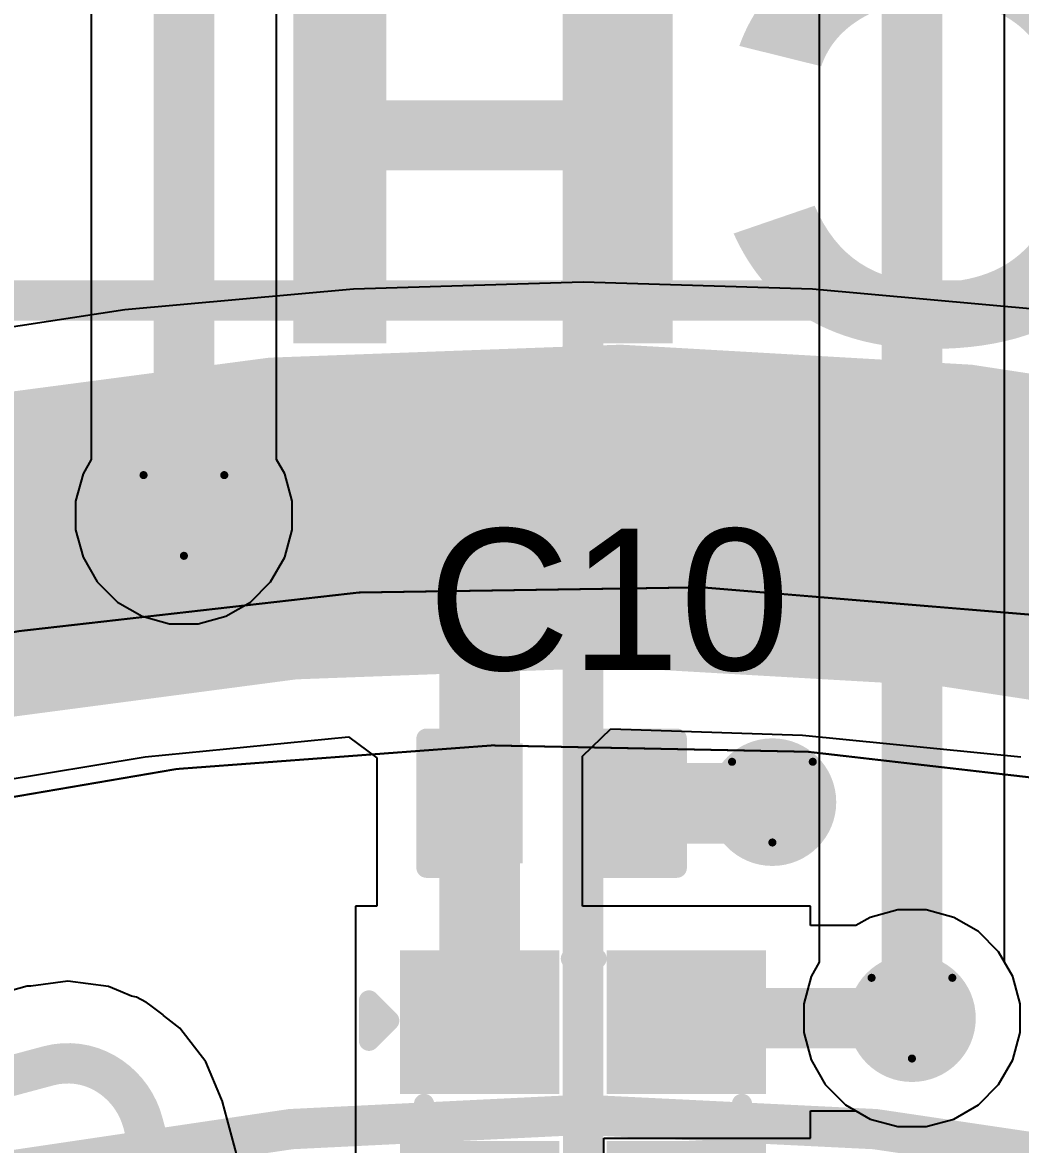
# Model space of a CAD drawing. Header units: inches. Extents: x -7 to 348, y -14 to 159.
# Drawn here: x 32.28 to 38.56, y 38.03 to 45.09 of the extents above; entities that cross this region are included whole.
import ezdxf

# ---------------------------------------------------------------- set-up
doc = ezdxf.new("R2010")
doc.units = ezdxf.units.IN
for name, color, linetype in [('Bottom Layer', 5, 'Continuous'), ('Bottom Overlay', 54, 'Continuous'), ('Bottom Solder', 6, 'Continuous'), ('Dimension', 6, 'Continuous'), ('Drill Drawing', 1, 'Continuous'), ('Fabrication', 76, 'Continuous'), ('Top Layer', 1, 'Continuous'), ('Top Overlay', 2, 'Continuous'), ('Top Paste', 8, 'Continuous'), ('Top Solder', 216, 'Continuous'), ('Via Holes', 16, 'Continuous')]:
    doc.layers.add(name, color=color, linetype=linetype)
doc.styles.add('Arial', font='', dxfattribs={"height": 0.2})
doc.styles.add('Arial Black_Bold', font='', dxfattribs={"height": 0.2})
doc.styles.get('Arial').set_extended_font_data('Arial')
doc.styles.get('Arial Black_Bold').set_extended_font_data('Arial Black', bold=True)

msp = doc.modelspace()

# ---------------------------------------------------------------- hatches: boundary and pattern name
at = {"layer": 'Bottom Layer'}
h = msp.add_hatch(color=5, dxfattribs=at)
edge = h.paths.add_edge_path()
edge.add_arc((33.2996, 41.9892), 0.3, 0, 360)
h = msp.add_hatch(color=5, dxfattribs=at)
edge = h.paths.add_edge_path()
edge.add_arc((37.0018, 40.1848), 0.3, 0, 360)
h = msp.add_hatch(color=5, dxfattribs=at)
edge = h.paths.add_edge_path()
edge.add_arc((37.8796, 38.825), 0.3, 0, 360)
at = {"layer": 'Bottom Solder'}
h = msp.add_hatch(color=6, dxfattribs=at)
edge = h.paths.add_edge_path()
edge.add_arc((33.2996, 41.9892), 0.4016, 0, 360)
h = msp.add_hatch(color=6, dxfattribs=at)
edge = h.paths.add_edge_path()
edge.add_arc((37.0018, 40.1848), 0.4016, 0, 360)
h = msp.add_hatch(color=6, dxfattribs=at)
edge = h.paths.add_edge_path()
edge.add_arc((37.8796, 38.825), 0.4016, 0, 360)
at = {"layer": 'Top Layer'}
h = msp.add_hatch(color=1, dxfattribs=at)
edge = h.paths.add_edge_path()
edge.add_arc((33.2996, 41.9892), 0.3, 0, 360)
for points in [[(35.3716, 40.4957), (35.3716, 39.8607), (34.9144, 39.8607), (34.9144, 40.4957)], [(36.3114, 40.4957), (36.3114, 39.8607), (35.8542, 39.8607), (35.8542, 40.4957)], [(35.5603, 38.45), (34.7603, 38.45), (34.7603, 39.15), (35.5603, 39.15)], [(36.8603, 38.45), (36.0603, 38.45), (36.0603, 39.15), (36.8603, 39.15)]]:
    msp.add_hatch(color=1, dxfattribs=at).paths.add_polyline_path(points)
h = msp.add_hatch(color=1, dxfattribs=at)
edge = h.paths.add_edge_path()
edge.add_arc((37.0018, 40.1848), 0.3, 0, 360)
h = msp.add_hatch(color=1, dxfattribs=at)
edge = h.paths.add_edge_path()
edge.add_arc((37.8796, 38.825), 0.3, 0, 360)
at = {"layer": 'Top Paste'}
for points in [[(35.3716, 40.4957), (35.3716, 39.8607), (34.9144, 39.8607), (34.9144, 40.4957)], [(36.3114, 40.4957), (36.3114, 39.8607), (35.8542, 39.8607), (35.8542, 40.4957)], [(35.5603, 38.45), (34.7603, 38.45), (34.7603, 39.15), (35.5603, 39.15)], [(36.8603, 38.45), (36.0603, 38.45), (36.0603, 39.15), (36.8603, 39.15)]]:
    msp.add_hatch(color=8, dxfattribs=at).paths.add_polyline_path(points)
at = {"layer": 'Top Solder'}
for points in [[(35.4316, 40.5557), (35.4316, 39.8007), (34.8544, 39.8007), (34.8544, 40.5557)], [(36.3714, 40.5557), (36.3714, 39.8007), (35.7942, 39.8007), (35.7942, 40.5557)], [(35.6619, 38.3484), (34.6587, 38.3484), (34.6587, 39.2516), (35.6619, 39.2516)], [(36.9619, 38.3484), (35.9587, 38.3484), (35.9587, 39.2516), (36.9619, 39.2516)], [(35.6619, 37.1484), (34.6587, 37.1484), (34.6587, 38.0516), (35.6619, 38.0516)], [(36.9619, 37.1484), (35.9587, 37.1484), (35.9587, 38.0516), (36.9619, 38.0516)]]:
    msp.add_hatch(color=216, dxfattribs=at).paths.add_polyline_path(points)
at = {"layer": 'Via Holes'}
h = msp.add_hatch(color=7, dxfattribs=at)
edge = h.paths.add_edge_path()
edge.add_arc((33.2996, 41.9892), 0.15, 0, 360)
h = msp.add_hatch(color=7, dxfattribs=at)
edge = h.paths.add_edge_path()
edge.add_arc((37.0018, 40.1848), 0.15, 0, 360)
h = msp.add_hatch(color=7, dxfattribs=at)
edge = h.paths.add_edge_path()
edge.add_arc((37.8796, 38.825), 0.15, 0, 360)

# ---------------------------------------------------------------- linework, layer by layer
at = {"layer": 'Bottom Layer'}
for p, q in [((37.2969, 48.2964), (37.2969, 39.1777)), ((38.4623, 39.1777), (38.4623, 48.2964)), ((32.7169, 46.8035), (32.7169, 42.3419)), ((33.8823, 42.3419), (33.8823, 46.8035)), ((32.7169, 42.3419), (32.665, 42.252)), ((33.9342, 42.252), (33.8823, 42.3419)), ((32.665, 42.252), (32.6186, 42.0788)), ((33.9806, 42.0788), (33.9342, 42.252)), ((32.6186, 42.0788), (32.6186, 41.8995)), ((33.9806, 41.8995), (33.9806, 42.0788)), ((32.6186, 41.8995), (32.665, 41.7263)), ((33.9342, 41.7263), (33.9806, 41.8995)), ((32.665, 41.7263), (32.7547, 41.571)), ((33.8446, 41.571), (33.9342, 41.7263)), ((32.7547, 41.571), (32.8815, 41.4442)), ((33.7178, 41.4442), (33.8446, 41.571)), ((32.8815, 41.4442), (33.0368, 41.3546)), ((33.5625, 41.3546), (33.7178, 41.4442)), ((33.0368, 41.3546), (33.21, 41.3082)), ((33.3893, 41.3082), (33.5625, 41.3546)), ((33.21, 41.3082), (33.3893, 41.3082)), ((37.2969, 39.1777), (37.245, 39.0879)), ((38.5142, 39.0879), (38.4623, 39.1777)), ((37.245, 39.0879), (37.1986, 38.9147)), ((38.5606, 38.9147), (38.5142, 39.0879)), ((37.1986, 38.9147), (37.1986, 38.7354)), ((38.5606, 38.7354), (38.5606, 38.9147)), ((37.1986, 38.7354), (37.245, 38.5621)), ((38.5142, 38.5621), (38.5606, 38.7354)), ((37.245, 38.5621), (37.3347, 38.4069)), ((38.4245, 38.4069), (38.5142, 38.5621)), ((37.3347, 38.4069), (37.4615, 38.2801)), ((38.2977, 38.2801), (38.4245, 38.4069)), ((37.4615, 38.2801), (37.6167, 38.1904)), ((38.1425, 38.1904), (38.2977, 38.2801)), ((37.6167, 38.1904), (37.7899, 38.144)), ((37.7899, 38.144), (37.9693, 38.144)), ((37.9693, 38.144), (38.1425, 38.1904))]:
    msp.add_line(p, q, dxfattribs=at)
at = {"layer": 'Bottom Layer', "const_width": 0.381}
for points in [[(37.8796, 38.866), (37.8796, 50.4933)], [(33.2996, 41.9892), (33.2996, 47.502)]]:
    msp.add_lwpolyline(points, dxfattribs=at)
at = {"layer": 'Bottom Layer', "const_width": 0.1905}
for points in [[(33.2044, 41.9892, 1), (33.3949, 41.9892, 1)], [(37.7843, 38.866, 1), (37.9748, 38.866, 1)]]:
    msp.add_lwpolyline(points, format="xyb", close=True, dxfattribs=at)
at = {"layer": 'Dimension', "const_width": 0.254}
msp.add_lwpolyline([(35.8103, 46.4669), (35.811, -6.4501)], dxfattribs=at)
for points in [[(58.31, 19.467, 1), (13.31, 19.467, 1)], [(54.5603, 19.4669, 1), (17.0603, 19.4669, 1)]]:
    msp.add_lwpolyline(points, format="xyb", close=True, dxfattribs=at)
at = {"layer": 'Drill Drawing', "const_width": 0.0508}
for points in [[(33.0456, 42.2432), (33.5536, 42.2432)], [(33.0456, 42.2432), (33.2996, 41.7352)], [(33.2996, 41.7352), (33.5536, 42.2432)], [(36.7478, 40.4388), (37.2558, 40.4388)], [(36.7478, 40.4388), (37.0018, 39.9308)], [(37.0018, 39.9308), (37.2558, 40.4388)], [(37.6256, 39.079), (38.1336, 39.079)], [(37.6256, 39.079), (37.8796, 38.571)], [(37.8796, 38.571), (38.1336, 39.079)]]:
    msp.add_lwpolyline(points, dxfattribs=at)
at = {"layer": 'Drill Drawing', "const_width": 0.0254}
for points in [[(33.0329, 42.2432, 1), (33.0583, 42.2432, 1)], [(33.0329, 42.2432, 1), (33.0583, 42.2432, 1)], [(33.5409, 42.2432, 1), (33.5663, 42.2432, 1)], [(33.5409, 42.2432, 1), (33.5663, 42.2432, 1)], [(33.2869, 41.7352, 1), (33.3123, 41.7352, 1)], [(33.2869, 41.7352, 1), (33.3123, 41.7352, 1)], [(36.7351, 40.4388, 1), (36.7605, 40.4388, 1)], [(36.7351, 40.4388, 1), (36.7605, 40.4388, 1)], [(37.2431, 40.4388, 1), (37.2685, 40.4388, 1)], [(37.2431, 40.4388, 1), (37.2685, 40.4388, 1)], [(36.9891, 39.9308, 1), (37.0145, 39.9308, 1)], [(36.9891, 39.9308, 1), (37.0145, 39.9308, 1)], [(37.6129, 39.079, 1), (37.6383, 39.079, 1)], [(37.6129, 39.079, 1), (37.6383, 39.079, 1)], [(38.1209, 39.079, 1), (38.1463, 39.079, 1)], [(38.1209, 39.079, 1), (38.1463, 39.079, 1)], [(37.8669, 38.571, 1), (37.8923, 38.571, 1)], [(37.8669, 38.571, 1), (37.8923, 38.571, 1)]]:
    msp.add_lwpolyline(points, format="xyb", close=True, dxfattribs=at)
at = {"layer": 'Fabrication', "const_width": 0.0127}
for points in [[(24.2219, 38.2498, -0.198805), (40.8304, 40.9693)], [(24.2219, 38.2498, -0.198805), (40.8304, 40.9693)], [(24.0276, 36.9322, -0.191774), (39.2015, 40.274)], [(24.0276, 36.9322, -0.191774), (39.2015, 40.274)], [(24.0276, 36.9322, -0.191774), (39.2015, 40.274)], [(24.0276, 36.9322, -0.191774), (39.2015, 40.274)]]:
    msp.add_lwpolyline(points, format="xyb", dxfattribs=at)
at = {"layer": 'Top Layer'}
for p, q in [((35.8108, 43.4575), (34.3673, 43.4139)), ((37.2543, 43.4139), (35.8108, 43.4575)), ((34.3673, 43.4139), (32.929, 43.2832)), ((38.6926, 43.2832), (37.2543, 43.4139)), ((32.929, 43.2832), (31.5013, 43.0659)), ((35.8078, 40.4734), (35.9856, 40.6455)), ((35.9856, 40.6455), (37.1909, 40.606)), ((33.0565, 40.4707), (34.3351, 40.5966)), ((34.3351, 40.5966), (34.5129, 40.4637)), ((37.1909, 40.606), (38.5651, 40.4707)), ((35.8078, 40.0082), (35.8078, 40.4734)), ((31.6941, 40.2457), (33.0565, 40.4707)), ((34.5129, 40.4637), (34.5129, 39.531)), ((35.8078, 39.531), (35.8078, 40.0082)), ((34.5129, 39.531), (34.3793, 39.531)), ((34.3793, 39.531), (34.3793, 38.069)), ((37.2413, 39.531), (35.8078, 39.531)), ((37.2413, 39.4077), (37.2413, 39.531)), ((37.7899, 39.506), (37.6167, 39.4596)), ((37.9693, 39.506), (37.7899, 39.506)), ((38.1425, 39.4596), (37.9693, 39.506)), ((37.6167, 39.4596), (37.5269, 39.4077)), ((38.2977, 39.3699), (38.1425, 39.4596)), ((37.5269, 39.4077), (37.2413, 39.4077)), ((38.4245, 39.2431), (38.2977, 39.3699)), ((38.5142, 39.0879), (38.4245, 39.2431)), ((38.5606, 38.9147), (38.5142, 39.0879)), ((32.3141, 39.0255), (32.1026, 38.9688)), ((32.337, 39.027), (32.3141, 39.0255)), ((32.5694, 39.0576), (32.337, 39.027)), ((32.8242, 39.0241), (32.5694, 39.0576)), ((32.9, 38.9926), (32.8242, 39.0241)), ((32.9703, 38.9635), (32.9, 38.9926)), ((33.0008, 38.9575), (32.9703, 38.9635)), ((33.0012, 38.9573), (33.0008, 38.9575)), ((33.0601, 38.9267), (33.0012, 38.9573)), ((33.0617, 38.9261), (33.0601, 38.9267)), ((33.0933, 38.9018), (33.0617, 38.9261)), ((33.1688, 38.8452), (33.0933, 38.9018)), ((38.5606, 38.7354), (38.5606, 38.9147)), ((33.1706, 38.8425), (33.1688, 38.8452)), ((33.1977, 38.8217), (33.1706, 38.8425)), ((33.2746, 38.7627), (33.1977, 38.8217)), ((33.438, 38.5498), (33.2746, 38.7627)), ((38.5142, 38.5621), (38.5606, 38.7354)), ((33.5355, 38.3143), (33.438, 38.5498)), ((38.4245, 38.4069), (38.5142, 38.5621)), ((38.2977, 38.2801), (38.4245, 38.4069)), ((33.542, 38.3013), (33.5355, 38.3143)), ((33.5424, 38.2999), (33.542, 38.3013)), ((33.5424, 38.299), (33.5424, 38.2999)), ((33.5428, 38.2982), (33.5424, 38.299)), ((34.0871, 36.2671), (33.5428, 38.2982)), ((37.2413, 38.069), (37.2413, 38.2423)), ((37.2413, 38.2423), (37.5269, 38.2423)), ((37.5269, 38.2423), (37.6167, 38.1904)), ((38.1425, 38.1904), (38.2977, 38.2801)), ((37.6167, 38.1904), (37.7899, 38.144)), ((37.7899, 38.144), (37.9693, 38.144)), ((37.9693, 38.144), (38.1425, 38.1904)), ((34.3793, 38.069), (34.3793, 38.069)), ((34.3793, 38.069), (34.3793, 36.869)), ((35.9413, 36.869), (35.9413, 38.069)), ((35.9413, 38.069), (37.2413, 38.069))]:
    msp.add_line(p, q, dxfattribs=at)
for points, const_width in [([(23.9597, 38.6755, -0.53877), (58.0622, 22.8854)], 2.032), ([(32.4481, 38.5252, -0.198466), (32.8026, 38.4789)], 0.254), ([(32.8026, 38.4789, -0.200714), (33.0421, 38.1656)], 0.254)]:
    msp.add_lwpolyline(points, format="xyb", dxfattribs=dict(at, const_width=const_width))
for points, const_width in [([(35.1603, 41.8082), (35.1603, 40.1782)], 0.508), ([(35.2586, 41.5937), (35.2586, 41.8082)], 0.508), ([(35.2586, 41.5937), (35.3462, 41.6813)], 0.254), ([(35.1603, 41.4954), (35.2586, 41.5937)], 0.254), ([(35.1603, 40.0082), (35.1603, 40.1782)], 0.508), ([(36.1844, 40.1782), (36.9443, 40.1782)], 0.508), ([(35.1603, 38.8), (35.1603, 40.0082)], 0.508), ([(36.4853, 38.825), (37.8796, 38.825)], 0.381), ([(36.4603, 38.8), (36.4853, 38.825)], 0.254), ([(31.5061, 38.2728), (32.4481, 38.5252)], 0.254), ([(33.0421, 38.1656), (33.0425, 38.1642)], 0.254), ([(33.0425, 38.1642), (33.5868, 36.1331)], 0.254)]:
    msp.add_lwpolyline(points, dxfattribs=dict(at, const_width=const_width))
for points, const_width in [([(35.0333, 41.8082, 1), (35.2873, 41.8082, 1)], 0.254), ([(35.1316, 41.8082, 1), (35.3856, 41.8082, 1)], 0.254), ([(35.1316, 41.5937, 1), (35.3856, 41.5937, 1)], 0.254), ([(35.2827, 41.6813, 1), (35.4097, 41.6813, 1)], 0.127), ([(35.1951, 41.5937, 1), (35.3221, 41.5937, 1)], 0.127), ([(35.1951, 41.5937, 1), (35.3221, 41.5937, 1)], 0.127), ([(35.0968, 41.4954, 1), (35.2238, 41.4954, 1)], 0.127), ([(35.0333, 40.1782, 1), (35.2873, 40.1782, 1)], 0.254), ([(35.0333, 40.1782, 1), (35.2873, 40.1782, 1)], 0.254), ([(36.0574, 40.1782, 1), (36.3114, 40.1782, 1)], 0.254), ([(36.8173, 40.1782, 1), (37.0713, 40.1782, 1)], 0.254), ([(35.0333, 40.0082, 1), (35.2873, 40.0082, 1)], 0.254), ([(35.0333, 40.0082, 1), (35.2873, 40.0082, 1)], 0.254), ([(35.0333, 38.8, 1), (35.2873, 38.8, 1)], 0.254), ([(36.3901, 38.825, 1), (36.5806, 38.825, 1)], 0.1905), ([(37.7843, 38.825, 1), (37.9748, 38.825, 1)], 0.1905), ([(36.3968, 38.8, 1), (36.5238, 38.8, 1)], 0.127), ([(36.4218, 38.825, 1), (36.5488, 38.825, 1)], 0.127), ([(32.3846, 38.5252, 1), (32.5116, 38.5252, 1)], 0.127), ([(32.3846, 38.5252, 1), (32.5116, 38.5252, 1)], 0.127), ([(32.7391, 38.4789, 1), (32.8661, 38.4789, 1)], 0.127), ([(32.7391, 38.4789, 1), (32.8661, 38.4789, 1)], 0.127), ([(32.9786, 38.1656, 1), (33.1056, 38.1656, 1)], 0.127), ([(32.9786, 38.1656, 1), (33.1056, 38.1656, 1)], 0.127), ([(32.979, 38.1642, 1), (33.106, 38.1642, 1)], 0.127), ([(32.979, 38.1642, 1), (33.106, 38.1642, 1)], 0.127)]:
    msp.add_lwpolyline(points, format="xyb", close=True, dxfattribs=dict(at, const_width=const_width))
at = {"layer": 'Top Overlay'}
for points, const_width in [([(16.5125, 43.3427), (55.0971, 43.3431)], 0.254), ([(34.8255, 39.7718), (34.8255, 40.5846)], 0.127), ([(34.8255, 40.5846), (35.3335, 40.5846)], 0.127), ([(35.8923, 40.5846), (36.4003, 40.5846)], 0.127), ([(36.4003, 39.7718), (36.4003, 40.5846)], 0.127), ([(34.8255, 39.7718), (35.3335, 39.7718)], 0.127), ([(35.8923, 39.7718), (36.4003, 39.7718)], 0.127), ([(35.7341, 39.2), (35.8959, 39.2)], 0.127), ([(34.4641, 38.9366), (34.4641, 38.6826)], 0.127), ([(34.4641, 38.9366), (34.5911, 38.8096)], 0.127), ([(34.4641, 38.6826), (34.5911, 38.8096)], 0.127), ([(34.8103, 38.1238), (34.8103, 38.2856)], 0.127), ([(36.8103, 38.2856), (36.8103, 38.1238)], 0.127)]:
    msp.add_lwpolyline(points, dxfattribs=dict(at, const_width=const_width))
at = {"layer": 'Top Overlay', "const_width": 0.0635}
for points in [[(34.7938, 40.5846, 1), (34.8573, 40.5846, 1)], [(34.7938, 40.5846, 1), (34.8573, 40.5846, 1)], [(35.3018, 40.5846, 1), (35.3653, 40.5846, 1)], [(35.8606, 40.5846, 1), (35.9241, 40.5846, 1)], [(36.3686, 40.5846, 1), (36.4321, 40.5846, 1)], [(36.3686, 40.5846, 1), (36.4321, 40.5846, 1)], [(34.7938, 39.7718, 1), (34.8573, 39.7718, 1)], [(34.7938, 39.7718, 1), (34.8573, 39.7718, 1)], [(35.3018, 39.7718, 1), (35.3653, 39.7718, 1)], [(35.8606, 39.7718, 1), (35.9241, 39.7718, 1)], [(36.3686, 39.7718, 1), (36.4321, 39.7718, 1)], [(36.3686, 39.7718, 1), (36.4321, 39.7718, 1)], [(35.7024, 39.2, 1), (35.7659, 39.2, 1)], [(35.8642, 39.2, 1), (35.9277, 39.2, 1)], [(34.4324, 38.9366, 1), (34.4959, 38.9366, 1)], [(34.4324, 38.9366, 1), (34.4959, 38.9366, 1)], [(34.5594, 38.8096, 1), (34.6229, 38.8096, 1)], [(34.5594, 38.8096, 1), (34.6229, 38.8096, 1)], [(34.4324, 38.6826, 1), (34.4959, 38.6826, 1)], [(34.4324, 38.6826, 1), (34.4959, 38.6826, 1)], [(34.7786, 38.2856, 1), (34.8421, 38.2856, 1)], [(36.7786, 38.2856, 1), (36.8421, 38.2856, 1)], [(34.7786, 38.1238, 1), (34.8421, 38.1238, 1)], [(36.7786, 38.1238, 1), (36.8421, 38.1238, 1)]]:
    msp.add_lwpolyline(points, format="xyb", close=True, dxfattribs=at)

# ---------------------------------------------------------------- texts
at = {"layer": 'Bottom Overlay', "style": 'Arial Black_Bold', "text_generation_flag": 2}
msp.add_text('TOUCH', height=2.54, rotation=360, dxfattribs=at).set_placement((48.152, 43.0736))
at = {"layer": 'Top Overlay', "style": 'Arial'}
msp.add_text('C10', height=0.889, dxfattribs=at).set_placement((34.833, 41.0163))

doc.saveas('drawing.dxf')
